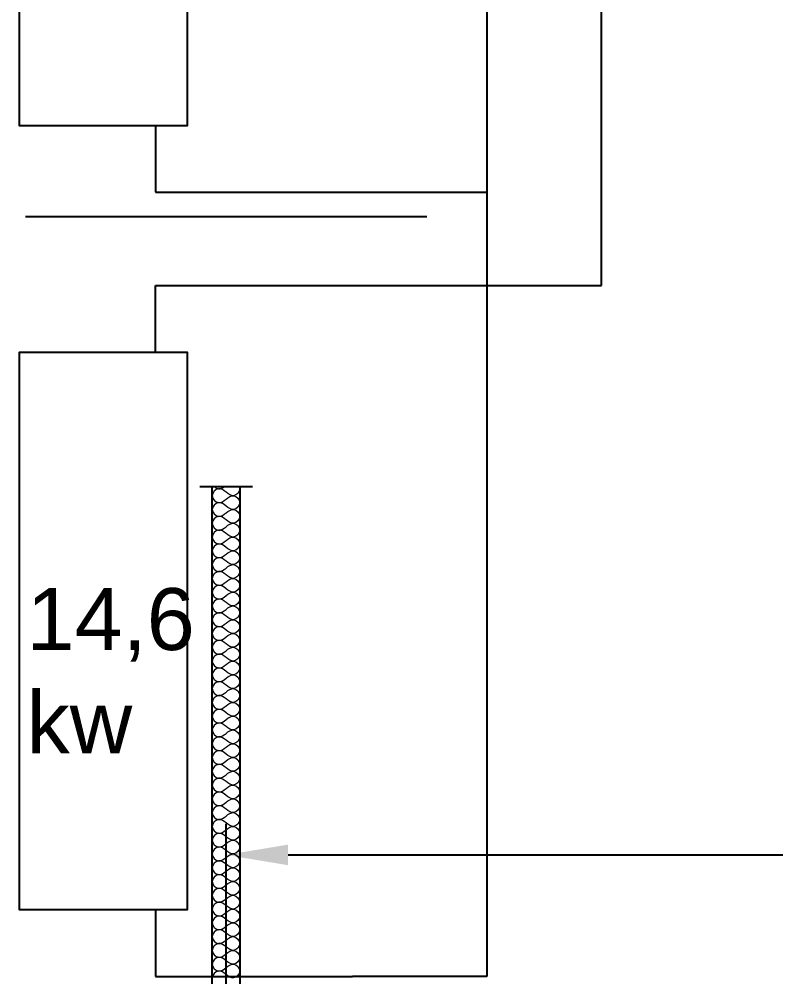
# Model space of a CAD drawing. Header units: metres. Extents: x 125 to 1179, y 511 to 749.
# Drawn here: x 331.26 to 361.82, y 538.76 to 577.43 of the extents above; entities that cross this region are included whole.
import ezdxf

# ---------------------------------------------------------------- set-up
doc = ezdxf.new("R2010")
doc.units = ezdxf.units.M
doc.layers.add('machine room', color=7, linetype='Continuous')
doc.layers.add('Text18', color=8, linetype='Continuous', lineweight=18)
doc.styles.get("Standard").update_dxf_attribs({"font": 'arial.ttf'})
doc.dimstyles.new('ISO-25', dxfattribs={"dimtxt": 2.5, "dimasz": 2.5, "dimexe": 1.25, "dimexo": 0.625, "dimtad": 1, "dimtxsty": 'Standard', "dimcen": 2.5, "dimadec": 0, "dimazin": 0, "dimtfac": 1, "dimtmove": 0, "dimatfit": 3, "dimfxl": 1, "dimarcsym": 0})

# ---------------------------------------------------------------- blocks, each defined once
blk = doc.blocks.new('*D6')
at = {"layer": 'Defpoints', "color": 0, "transparency": 16777216}
for p in [(531.759, 543.683), (339.624, 532.324), (531.759, 532.324)]:
    blk.add_point(p, dxfattribs=at)
at = {"layer": 'machine room', "color": 0, "lineweight": -2, "transparency": 16777216}
for p, q in [((339.624, 532.949), (339.624, 544.933)), ((531.759, 532.949), (531.759, 544.933)), ((342.124, 543.683), (529.259, 543.683))]:
    blk.add_line(p, q, dxfattribs=at)
at = {"layer": 'machine room', "color": 0, "transparency": 16777216}
for points in [[(342.124, 544.1), (342.124, 543.267), (339.624, 543.683)], [(529.259, 544.1), (529.259, 543.267), (531.759, 543.683)]]:
    blk.add_solid(points, dxfattribs=at)
at = {"layer": 'machine room', "color": 0, "transparency": 16777216, "insert": (435.692, 547.308), "char_height": 2.5, "attachment_point": 5}
blk.add_mtext('{\\fISOCPEUR|b0|i0|c0|p34;\\H2x;19,21}', dxfattribs=at)

msp = doc.modelspace()

# ---------------------------------------------------------------- linework, layer by layer
at = {"color": 152, "true_color": 0x2776bb}
for p, q in [((354.774, 566.675), (354.774, 691.675)), ((336.774, 563.975), (336.774, 566.675)), ((336.774, 566.675), (354.774, 566.675))]:
    msp.add_line(p, q, dxfattribs=at)
at = {"color": 30, "true_color": 0xf26722}
for p, q in [((350.148, 664.036), (350.148, 538.775)), ((336.774, 573.14), (336.774, 570.44)), ((336.774, 570.44), (350.148, 570.44)), ((336.774, 541.475), (336.774, 538.775)), ((336.774, 538.775), (344.726, 538.775)), ((350.148, 538.775), (344.726, 538.775))]:
    msp.add_line(p, q, dxfattribs=at)
for p, q in [((338.562, 558.56), (340.686, 558.56)), ((339.062, 532.313), (339.062, 558.56)), ((340.186, 532.324), (340.186, 558.56))]:
    msp.add_line(p, q)
for points in [[(338.062, 578.375), (338.062, 595.64), (331.262, 595.64), (331.262, 590.405), (331.262, 578.375), (331.262, 573.14), (338.062, 573.14)], [(338.062, 546.71), (338.062, 563.975), (331.262, 563.975), (331.262, 558.74), (331.262, 546.71), (331.262, 541.475), (338.062, 541.475)]]:
    msp.add_lwpolyline(points, close=True)
at = {"layer": 'machine room'}
msp.add_line((347.733, 569.44), (331.516, 569.44), dxfattribs=at)
at = {"layer": 'Text18', "color": 0, "ltscale": 0.5}
for points, knots in [([(340.153, 558.56), (340.167, 558.529), (340.207, 558.366), (339.81, 557.967), (339.427, 558.688), (339.063, 558.311), (339.062, 558.186)], [2.470732, 2.470732, 2.470732, 2.470732, 2.553667, 2.890008, 3.49416, 3.830501, 3.830501, 3.830501, 3.830501]), ([(339.145, 558.56), (339.192, 558.509), (339.344, 558.42), (339.481, 558.5), (339.561, 558.56)], [1.4463829, 1.4463829, 1.4463829, 1.4463829, 1.6131741, 1.856864, 1.856864, 1.856864, 1.856864]), ([(339.062, 558.186), (339.064, 558.056), (339.426, 557.69), (339.709, 558.216), (339.925, 558.186)], [1.2768335, 1.2768335, 1.2768335, 1.2768335, 1.6131741, 2.2173264, 2.2173264, 2.2173264, 2.2173264]), ([(339.925, 558.186), (340.045, 558.17), (340.305, 557.908), (339.81, 557.411), (339.427, 558.132), (339.063, 557.755), (339.062, 557.63)], [2.217326, 2.217326, 2.217326, 2.217326, 2.553667, 2.890008, 3.49416, 3.830501, 3.830501, 3.830501, 3.830501]), ([(339.062, 557.63), (339.064, 557.499), (339.426, 557.134), (339.709, 557.66), (339.925, 557.63)], [1.2768335, 1.2768335, 1.2768335, 1.2768335, 1.6131741, 2.2173264, 2.2173264, 2.2173264, 2.2173264]), ([(339.925, 557.63), (340.045, 557.613), (340.305, 557.352), (339.81, 556.855), (339.427, 557.575), (339.063, 557.198), (339.062, 557.074)], [2.217326, 2.217326, 2.217326, 2.217326, 2.553667, 2.890008, 3.49416, 3.830501, 3.830501, 3.830501, 3.830501]), ([(339.062, 557.074), (339.064, 556.943), (339.426, 556.577), (339.709, 557.104), (339.925, 557.074)], [1.2768335, 1.2768335, 1.2768335, 1.2768335, 1.6131741, 2.2173264, 2.2173264, 2.2173264, 2.2173264]), ([(339.925, 557.074), (340.045, 557.057), (340.305, 556.796), (339.81, 556.298), (339.427, 557.019), (339.063, 556.642), (339.062, 556.517)], [2.217326, 2.217326, 2.217326, 2.217326, 2.553667, 2.890008, 3.49416, 3.830501, 3.830501, 3.830501, 3.830501]), ([(339.062, 556.517), (339.064, 556.387), (339.426, 556.021), (339.709, 556.547), (339.925, 556.517)], [1.2768335, 1.2768335, 1.2768335, 1.2768335, 1.6131741, 2.2173264, 2.2173264, 2.2173264, 2.2173264]), ([(339.925, 556.517), (340.045, 556.501), (340.305, 556.239), (339.81, 555.742), (339.427, 556.463), (339.063, 556.086), (339.062, 555.961)], [2.217326, 2.217326, 2.217326, 2.217326, 2.553667, 2.890008, 3.49416, 3.830501, 3.830501, 3.830501, 3.830501]), ([(339.062, 555.961), (339.064, 555.83), (339.426, 555.465), (339.709, 555.991), (339.925, 555.961)], [1.2768335, 1.2768335, 1.2768335, 1.2768335, 1.6131741, 2.2173264, 2.2173264, 2.2173264, 2.2173264]), ([(339.925, 555.961), (340.045, 555.944), (340.305, 555.683), (339.81, 555.186), (339.427, 555.906), (339.063, 555.529), (339.062, 555.405)], [2.217326, 2.217326, 2.217326, 2.217326, 2.553667, 2.890008, 3.49416, 3.830501, 3.830501, 3.830501, 3.830501]), ([(339.062, 555.405), (339.064, 555.274), (339.426, 554.908), (339.709, 555.435), (339.925, 555.405)], [1.2768335, 1.2768335, 1.2768335, 1.2768335, 1.6131741, 2.2173264, 2.2173264, 2.2173264, 2.2173264]), ([(339.925, 555.405), (340.045, 555.388), (340.305, 555.127), (339.81, 554.629), (339.427, 555.35), (339.063, 554.973), (339.062, 554.848)], [2.217326, 2.217326, 2.217326, 2.217326, 2.553667, 2.890008, 3.49416, 3.830501, 3.830501, 3.830501, 3.830501]), ([(339.062, 554.848), (339.064, 554.718), (339.426, 554.352), (339.709, 554.878), (339.925, 554.848)], [1.2768335, 1.2768335, 1.2768335, 1.2768335, 1.6131741, 2.2173264, 2.2173264, 2.2173264, 2.2173264]), ([(339.925, 554.848), (340.045, 554.832), (340.305, 554.57), (339.81, 554.073), (339.427, 554.794), (339.063, 554.417), (339.062, 554.292)], [2.217326, 2.217326, 2.217326, 2.217326, 2.553667, 2.890008, 3.49416, 3.830501, 3.830501, 3.830501, 3.830501]), ([(339.062, 554.292), (339.064, 554.161), (339.426, 553.796), (339.709, 554.322), (339.925, 554.292)], [1.2768335, 1.2768335, 1.2768335, 1.2768335, 1.6131741, 2.2173264, 2.2173264, 2.2173264, 2.2173264]), ([(339.925, 554.292), (340.045, 554.275), (340.305, 554.014), (339.81, 553.517), (339.427, 554.237), (339.063, 553.86), (339.062, 553.736)], [2.217326, 2.217326, 2.217326, 2.217326, 2.553667, 2.890008, 3.49416, 3.830501, 3.830501, 3.830501, 3.830501]), ([(339.062, 553.736), (339.064, 553.605), (339.426, 553.239), (339.709, 553.766), (339.925, 553.736)], [1.2768335, 1.2768335, 1.2768335, 1.2768335, 1.6131741, 2.2173264, 2.2173264, 2.2173264, 2.2173264]), ([(339.925, 553.736), (340.045, 553.719), (340.305, 553.458), (339.81, 552.96), (339.427, 553.681), (339.063, 553.304), (339.062, 553.179)], [2.217326, 2.217326, 2.217326, 2.217326, 2.553667, 2.890008, 3.49416, 3.830501, 3.830501, 3.830501, 3.830501]), ([(339.062, 553.179), (339.064, 553.049), (339.426, 552.683), (339.709, 553.209), (339.925, 553.179)], [1.2768335, 1.2768335, 1.2768335, 1.2768335, 1.6131741, 2.2173264, 2.2173264, 2.2173264, 2.2173264]), ([(339.925, 553.179), (340.045, 553.163), (340.305, 552.901), (339.81, 552.404), (339.427, 553.125), (339.063, 552.748), (339.062, 552.623)], [2.217326, 2.217326, 2.217326, 2.217326, 2.553667, 2.890008, 3.49416, 3.830501, 3.830501, 3.830501, 3.830501]), ([(339.062, 552.623), (339.064, 552.492), (339.426, 552.127), (339.709, 552.653), (339.925, 552.623)], [1.2768335, 1.2768335, 1.2768335, 1.2768335, 1.6131741, 2.2173264, 2.2173264, 2.2173264, 2.2173264]), ([(339.925, 552.623), (340.045, 552.606), (340.305, 552.345), (339.81, 551.848), (339.427, 552.568), (339.063, 552.191), (339.062, 552.067)], [2.217326, 2.217326, 2.217326, 2.217326, 2.553667, 2.890008, 3.49416, 3.830501, 3.830501, 3.830501, 3.830501]), ([(339.062, 552.067), (339.064, 551.936), (339.426, 551.57), (339.709, 552.097), (339.925, 552.067)], [1.2768335, 1.2768335, 1.2768335, 1.2768335, 1.6131741, 2.2173264, 2.2173264, 2.2173264, 2.2173264]), ([(339.925, 552.067), (340.045, 552.05), (340.305, 551.789), (339.81, 551.291), (339.427, 552.012), (339.063, 551.635), (339.062, 551.51)], [2.217326, 2.217326, 2.217326, 2.217326, 2.553667, 2.890008, 3.49416, 3.830501, 3.830501, 3.830501, 3.830501]), ([(339.062, 551.51), (339.064, 551.38), (339.426, 551.014), (339.709, 551.54), (339.925, 551.51)], [1.2768335, 1.2768335, 1.2768335, 1.2768335, 1.6131741, 2.2173264, 2.2173264, 2.2173264, 2.2173264]), ([(339.925, 551.51), (340.045, 551.494), (340.305, 551.233), (339.81, 550.735), (339.427, 551.456), (339.063, 551.079), (339.062, 550.954)], [2.217326, 2.217326, 2.217326, 2.217326, 2.553667, 2.890008, 3.49416, 3.830501, 3.830501, 3.830501, 3.830501]), ([(339.062, 550.954), (339.064, 550.823), (339.426, 550.458), (339.709, 550.984), (339.925, 550.954)], [1.2768335, 1.2768335, 1.2768335, 1.2768335, 1.6131741, 2.2173264, 2.2173264, 2.2173264, 2.2173264]), ([(339.925, 550.954), (340.045, 550.938), (340.305, 550.676), (339.81, 550.179), (339.427, 550.899), (339.063, 550.523), (339.062, 550.398)], [2.217326, 2.217326, 2.217326, 2.217326, 2.553667, 2.890008, 3.49416, 3.830501, 3.830501, 3.830501, 3.830501]), ([(339.062, 550.398), (339.064, 550.267), (339.426, 549.902), (339.709, 550.428), (339.925, 550.398)], [1.2768335, 1.2768335, 1.2768335, 1.2768335, 1.6131741, 2.2173264, 2.2173264, 2.2173264, 2.2173264]), ([(339.925, 550.398), (340.045, 550.381), (340.305, 550.12), (339.81, 549.622), (339.427, 550.343), (339.063, 549.966), (339.062, 549.842)], [2.217326, 2.217326, 2.217326, 2.217326, 2.553667, 2.890008, 3.49416, 3.830501, 3.830501, 3.830501, 3.830501]), ([(339.062, 549.842), (339.064, 549.711), (339.426, 549.345), (339.709, 549.871), (339.925, 549.842)], [1.2768335, 1.2768335, 1.2768335, 1.2768335, 1.6131741, 2.2173264, 2.2173264, 2.2173264, 2.2173264]), ([(339.925, 549.842), (340.045, 549.825), (340.305, 549.564), (339.81, 549.066), (339.427, 549.787), (339.063, 549.41), (339.062, 549.285)], [2.217326, 2.217326, 2.217326, 2.217326, 2.553667, 2.890008, 3.49416, 3.830501, 3.830501, 3.830501, 3.830501]), ([(339.062, 549.285), (339.064, 549.154), (339.426, 548.789), (339.709, 549.315), (339.925, 549.285)], [1.2768335, 1.2768335, 1.2768335, 1.2768335, 1.6131741, 2.2173264, 2.2173264, 2.2173264, 2.2173264]), ([(339.925, 549.285), (340.045, 549.269), (340.305, 549.007), (339.81, 548.51), (339.427, 549.23), (339.063, 548.854), (339.062, 548.729)], [2.217326, 2.217326, 2.217326, 2.217326, 2.553667, 2.890008, 3.49416, 3.830501, 3.830501, 3.830501, 3.830501]), ([(339.062, 548.729), (339.064, 548.598), (339.426, 548.233), (339.709, 548.759), (339.925, 548.729)], [1.2768335, 1.2768335, 1.2768335, 1.2768335, 1.6131741, 2.2173264, 2.2173264, 2.2173264, 2.2173264]), ([(339.925, 548.729), (340.045, 548.712), (340.305, 548.451), (339.81, 547.953), (339.427, 548.674), (339.063, 548.297), (339.062, 548.173)], [2.217326, 2.217326, 2.217326, 2.217326, 2.553667, 2.890008, 3.49416, 3.830501, 3.830501, 3.830501, 3.830501]), ([(339.062, 548.173), (339.064, 548.042), (339.426, 547.676), (339.709, 548.202), (339.925, 548.173)], [1.2768335, 1.2768335, 1.2768335, 1.2768335, 1.6131741, 2.2173264, 2.2173264, 2.2173264, 2.2173264]), ([(339.925, 548.173), (340.045, 548.156), (340.305, 547.895), (339.81, 547.397), (339.427, 548.118), (339.063, 547.741), (339.062, 547.616)], [2.217326, 2.217326, 2.217326, 2.217326, 2.553667, 2.890008, 3.49416, 3.830501, 3.830501, 3.830501, 3.830501]), ([(339.062, 547.616), (339.064, 547.485), (339.426, 547.12), (339.709, 547.646), (339.925, 547.616)], [1.2768335, 1.2768335, 1.2768335, 1.2768335, 1.6131741, 2.2173264, 2.2173264, 2.2173264, 2.2173264]), ([(339.925, 547.616), (340.045, 547.6), (340.305, 547.338), (339.81, 546.841), (339.427, 547.561), (339.063, 547.185), (339.062, 547.06)], [2.217326, 2.217326, 2.217326, 2.217326, 2.553667, 2.890008, 3.49416, 3.830501, 3.830501, 3.830501, 3.830501]), ([(339.062, 547.06), (339.064, 546.929), (339.426, 546.564), (339.709, 547.09), (339.925, 547.06)], [1.2768335, 1.2768335, 1.2768335, 1.2768335, 1.6131741, 2.2173264, 2.2173264, 2.2173264, 2.2173264]), ([(339.925, 547.06), (340.045, 547.043), (340.305, 546.782), (339.81, 546.284), (339.427, 547.005), (339.063, 546.628), (339.062, 546.504)], [2.217326, 2.217326, 2.217326, 2.217326, 2.553667, 2.890008, 3.49416, 3.830501, 3.830501, 3.830501, 3.830501]), ([(339.062, 546.504), (339.064, 546.373), (339.426, 546.007), (339.709, 546.533), (339.925, 546.504)], [1.2768335, 1.2768335, 1.2768335, 1.2768335, 1.6131741, 2.2173264, 2.2173264, 2.2173264, 2.2173264]), ([(339.925, 546.504), (340.045, 546.487), (340.305, 546.226), (339.81, 545.728), (339.427, 546.449), (339.063, 546.072), (339.062, 545.947)], [2.217326, 2.217326, 2.217326, 2.217326, 2.553667, 2.890008, 3.49416, 3.830501, 3.830501, 3.830501, 3.830501]), ([(339.062, 545.947), (339.064, 545.817), (339.426, 545.451), (339.709, 545.977), (339.925, 545.947)], [1.2768335, 1.2768335, 1.2768335, 1.2768335, 1.6131741, 2.2173264, 2.2173264, 2.2173264, 2.2173264]), ([(339.925, 545.947), (340.045, 545.931), (340.305, 545.669), (339.81, 545.172), (339.427, 545.893), (339.063, 545.516), (339.062, 545.391)], [2.217326, 2.217326, 2.217326, 2.217326, 2.553667, 2.890008, 3.49416, 3.830501, 3.830501, 3.830501, 3.830501]), ([(339.062, 545.391), (339.064, 545.26), (339.426, 544.895), (339.709, 545.421), (339.925, 545.391)], [1.2768335, 1.2768335, 1.2768335, 1.2768335, 1.6131741, 2.2173264, 2.2173264, 2.2173264, 2.2173264]), ([(339.925, 545.391), (340.045, 545.374), (340.305, 545.113), (339.81, 544.616), (339.427, 545.336), (339.063, 544.959), (339.062, 544.835)], [2.217326, 2.217326, 2.217326, 2.217326, 2.553667, 2.890008, 3.49416, 3.830501, 3.830501, 3.830501, 3.830501]), ([(339.062, 544.835), (339.064, 544.704), (339.426, 544.338), (339.709, 544.865), (339.925, 544.835)], [1.2768335, 1.2768335, 1.2768335, 1.2768335, 1.6131741, 2.2173264, 2.2173264, 2.2173264, 2.2173264]), ([(339.925, 544.835), (340.045, 544.818), (340.305, 544.557), (339.81, 544.059), (339.427, 544.78), (339.063, 544.403), (339.062, 544.278)], [2.217326, 2.217326, 2.217326, 2.217326, 2.553667, 2.890008, 3.49416, 3.830501, 3.830501, 3.830501, 3.830501]), ([(339.062, 544.278), (339.064, 544.148), (339.426, 543.782), (339.709, 544.308), (339.925, 544.278)], [1.2768335, 1.2768335, 1.2768335, 1.2768335, 1.6131741, 2.2173264, 2.2173264, 2.2173264, 2.2173264]), ([(339.925, 544.278), (340.045, 544.262), (340.305, 544), (339.81, 543.503), (339.427, 544.224), (339.063, 543.847), (339.062, 543.722)], [2.217326, 2.217326, 2.217326, 2.217326, 2.553667, 2.890008, 3.49416, 3.830501, 3.830501, 3.830501, 3.830501]), ([(339.062, 543.722), (339.064, 543.591), (339.426, 543.226), (339.709, 543.752), (339.925, 543.722)], [1.2768335, 1.2768335, 1.2768335, 1.2768335, 1.6131741, 2.2173264, 2.2173264, 2.2173264, 2.2173264]), ([(339.925, 543.722), (340.045, 543.705), (340.305, 543.444), (339.81, 542.947), (339.427, 543.667), (339.063, 543.29), (339.062, 543.166)], [2.217326, 2.217326, 2.217326, 2.217326, 2.553667, 2.890008, 3.49416, 3.830501, 3.830501, 3.830501, 3.830501]), ([(339.062, 543.166), (339.064, 543.035), (339.426, 542.669), (339.709, 543.196), (339.925, 543.166)], [1.2768335, 1.2768335, 1.2768335, 1.2768335, 1.6131741, 2.2173264, 2.2173264, 2.2173264, 2.2173264]), ([(339.925, 543.166), (340.045, 543.149), (340.305, 542.888), (339.81, 542.39), (339.427, 543.111), (339.063, 542.734), (339.062, 542.609)], [2.217326, 2.217326, 2.217326, 2.217326, 2.553667, 2.890008, 3.49416, 3.830501, 3.830501, 3.830501, 3.830501]), ([(339.062, 542.609), (339.064, 542.479), (339.426, 542.113), (339.709, 542.639), (339.925, 542.609)], [1.2768335, 1.2768335, 1.2768335, 1.2768335, 1.6131741, 2.2173264, 2.2173264, 2.2173264, 2.2173264]), ([(339.925, 542.609), (340.045, 542.593), (340.305, 542.331), (339.81, 541.834), (339.427, 542.555), (339.063, 542.178), (339.062, 542.053)], [2.217326, 2.217326, 2.217326, 2.217326, 2.553667, 2.890008, 3.49416, 3.830501, 3.830501, 3.830501, 3.830501]), ([(339.062, 542.053), (339.064, 541.922), (339.426, 541.557), (339.709, 542.083), (339.925, 542.053)], [1.2768335, 1.2768335, 1.2768335, 1.2768335, 1.6131741, 2.2173264, 2.2173264, 2.2173264, 2.2173264]), ([(339.925, 542.053), (340.045, 542.036), (340.305, 541.775), (339.81, 541.278), (339.427, 541.998), (339.063, 541.621), (339.062, 541.497)], [2.217326, 2.217326, 2.217326, 2.217326, 2.553667, 2.890008, 3.49416, 3.830501, 3.830501, 3.830501, 3.830501]), ([(339.062, 541.497), (339.064, 541.366), (339.426, 541), (339.709, 541.527), (339.925, 541.497)], [1.2768335, 1.2768335, 1.2768335, 1.2768335, 1.6131741, 2.2173264, 2.2173264, 2.2173264, 2.2173264]), ([(339.925, 541.497), (340.045, 541.48), (340.305, 541.219), (339.81, 540.721), (339.427, 541.442), (339.063, 541.065), (339.062, 540.94)], [2.217326, 2.217326, 2.217326, 2.217326, 2.553667, 2.890008, 3.49416, 3.830501, 3.830501, 3.830501, 3.830501]), ([(339.062, 540.94), (339.064, 540.81), (339.426, 540.444), (339.709, 540.97), (339.925, 540.94)], [1.2768335, 1.2768335, 1.2768335, 1.2768335, 1.6131741, 2.2173264, 2.2173264, 2.2173264, 2.2173264]), ([(339.925, 540.94), (340.045, 540.924), (340.305, 540.662), (339.81, 540.165), (339.427, 540.886), (339.063, 540.509), (339.062, 540.384)], [2.217326, 2.217326, 2.217326, 2.217326, 2.553667, 2.890008, 3.49416, 3.830501, 3.830501, 3.830501, 3.830501]), ([(339.062, 540.384), (339.064, 540.253), (339.426, 539.888), (339.709, 540.414), (339.925, 540.384)], [1.2768335, 1.2768335, 1.2768335, 1.2768335, 1.6131741, 2.2173264, 2.2173264, 2.2173264, 2.2173264]), ([(339.925, 540.384), (340.045, 540.367), (340.305, 540.106), (339.81, 539.609), (339.427, 540.329), (339.063, 539.952), (339.062, 539.828)], [2.217326, 2.217326, 2.217326, 2.217326, 2.553667, 2.890008, 3.49416, 3.830501, 3.830501, 3.830501, 3.830501]), ([(339.062, 539.828), (339.064, 539.697), (339.426, 539.331), (339.709, 539.858), (339.925, 539.828)], [1.2768335, 1.2768335, 1.2768335, 1.2768335, 1.6131741, 2.2173264, 2.2173264, 2.2173264, 2.2173264]), ([(339.925, 539.828), (340.045, 539.811), (340.305, 539.55), (339.81, 539.052), (339.427, 539.773), (339.063, 539.396), (339.062, 539.271)], [2.217326, 2.217326, 2.217326, 2.217326, 2.553667, 2.890008, 3.49416, 3.830501, 3.830501, 3.830501, 3.830501]), ([(339.062, 539.271), (339.064, 539.141), (339.426, 538.775), (339.709, 539.301), (339.925, 539.271)], [1.2768335, 1.2768335, 1.2768335, 1.2768335, 1.6131741, 2.2173264, 2.2173264, 2.2173264, 2.2173264]), ([(339.925, 539.271), (340.045, 539.255), (340.305, 538.993), (339.81, 538.496), (339.427, 539.217), (339.063, 538.84), (339.062, 538.715)], [2.217326, 2.217326, 2.217326, 2.217326, 2.553667, 2.890008, 3.49416, 3.830501, 3.830501, 3.830501, 3.830501])]:
    msp.add_open_spline(points, degree=3, knots=knots, dxfattribs=at)

# ---------------------------------------------------------------- texts
at = {"color": 242, "true_color": 0xcd2027, "insert": (331.56, 554.456), "char_height": 2.5, "attachment_point": 1}
msp.add_mtext_dynamic_manual_height_columns('{\\C256;14,6^Jkw}', width=5.52343, gutter_width=12.5, heights=[0], dxfattribs=at)

# ---------------------------------------------------------------- dimensions: what is measured, and where the dimension line sits
at = {"layer": 'machine room'}
dim = msp.add_linear_dim(base=(531.759, 543.683), p1=(339.624, 532.324), p2=(531.759, 532.324), text='{\\fISOCPEUR|b0|i0|c0|p34;\\H2x;19,21}', dimstyle='ISO-25', dxfattribs=at)
dim.commit()
dim.dimension.update_dxf_attribs({"geometry": '*D6', "text_midpoint": (435.692, 547.308)})

doc.saveas('drawing.dxf')
